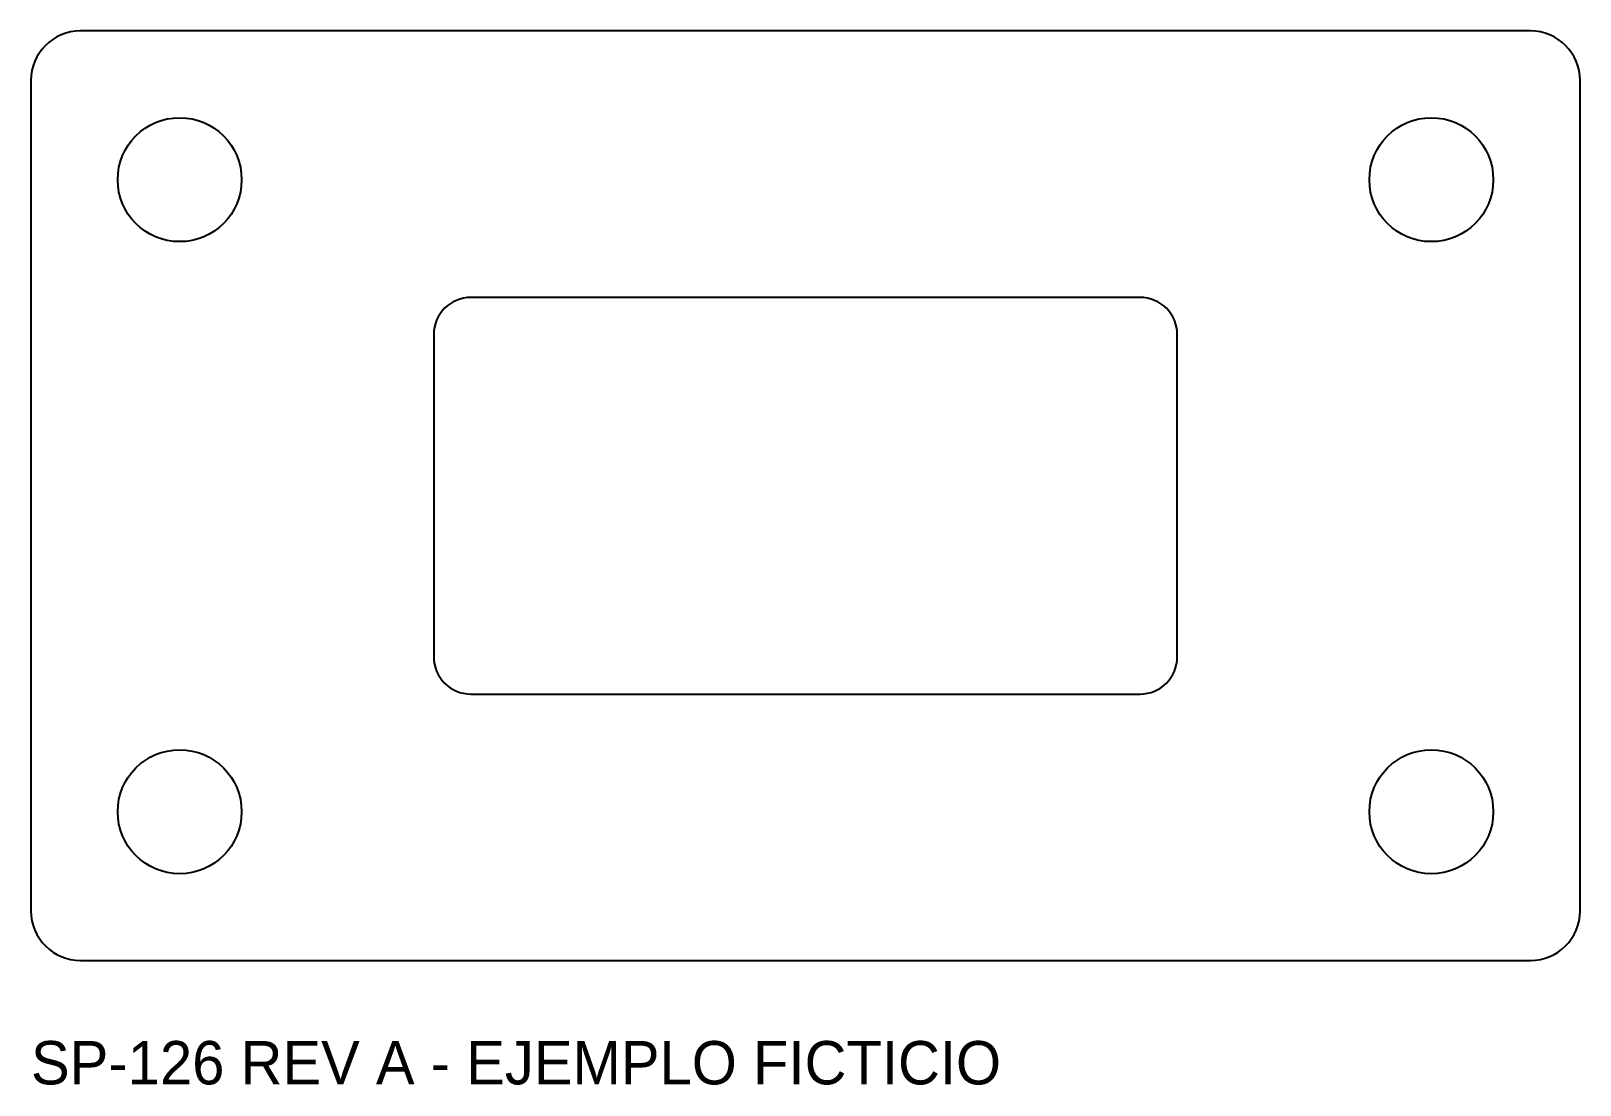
# Model space of a CAD drawing. Header units: millimetres. Extents: x 0 to 125, y -10 to 75.
import ezdxf

# ---------------------------------------------------------------- set-up
doc = ezdxf.new("R2010")
doc.units = ezdxf.units.MM
for name, color, linetype in [('BOLSILLO', 1, 'CONTINUOUS'), ('CONTORNO', 7, 'CONTINUOUS'), ('TALADROS', 5, 'CONTINUOUS'), ('TEXTO', 3, 'CONTINUOUS')]:
    doc.layers.add(name, color=color, linetype=linetype)

msp = doc.modelspace()

# ---------------------------------------------------------------- linework, layer by layer
at = {"layer": 'BOLSILLO'}
for p, q in [((89.5, 53.5), (35.5, 53.5)), ((32.5, 50.5), (32.5, 24.5)), ((92.5, 24.5), (92.5, 50.5)), ((35.5, 21.5), (89.5, 21.5))]:
    msp.add_line(p, q, dxfattribs=at)
for centre, start, end in [((35.5, 50.5), 90, 180), ((89.5, 50.5), 0, 90), ((35.5, 24.5), 180, 270), ((89.5, 24.5), 270, 360)]:
    msp.add_arc(centre, 3, start, end, dxfattribs=at)
at = {"layer": 'CONTORNO'}
for p, q in [((121, 75), (4, 75)), ((0, 71), (0, 4)), ((125, 4), (125, 71)), ((4, 0), (121, 0))]:
    msp.add_line(p, q, dxfattribs=at)
for centre, start, end in [((4, 71), 90, 180), ((121, 71), 0, 90), ((4, 4), 180, 270), ((121, 4), 270, 360)]:
    msp.add_arc(centre, 4, start, end, dxfattribs=at)
at = {"layer": 'TALADROS'}
for centre in [(12, 63), (113, 63), (12, 12), (113, 12)]:
    msp.add_circle(centre, 5, dxfattribs=at)

# ---------------------------------------------------------------- texts
at = {"layer": 'TEXTO'}
msp.add_text('SP-126 REV A - EJEMPLO FICTICIO', height=3.5, dxfattribs=at).set_placement((0, -10))

doc.saveas('drawing.dxf')
